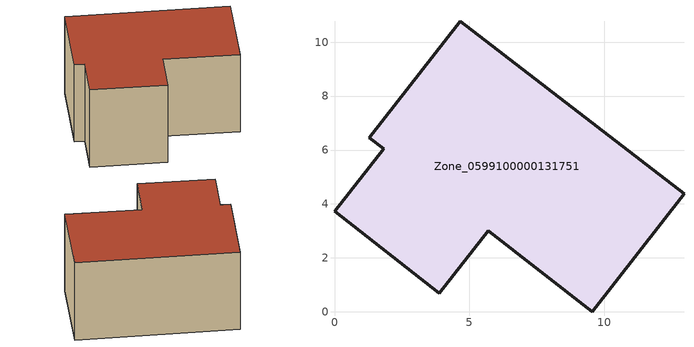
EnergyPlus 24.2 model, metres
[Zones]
Zone_0599100000131751
 floor ground (C_G): 5.71,3.01 3.89,0.69 0,3.73 1.82,6.05 1.3,6.46 4.67,10.78 12.96,4.38 9.56,0 z3.67
 wall outside (C_F): 3.89,0.69 5.71,3.01 9.56,0 12.96,4.38 4.67,10.78 1.3,6.46 1.82,6.05 0,3.73 3.89,0.69 z3.67:9.51
 roof outside (C_R): 5.71,3.01 9.56,0 12.96,4.38 4.67,10.78 1.3,6.46 1.82,6.05 0,3.73 3.89,0.69 z9.51
[BUILDING]
Pand.0599100000131751: North Axis=0; Terrain=City; Loads Convergence Tolerance Value=0.04; Temperature Convergence Tolerance Value=0.4; Solar Distribution=FullExterior; Maximum Number of Warmup Days=25; Minimum Number of Warmup Days=1
[Site:Location]
Rotterdam.The.Hague.AP_ZH_NLD Design_Conditions: Latitude=51.96; Longitude=4.45; Time Zone=1; Elevation=-4.5
[SITE:GROUNDTEMPERATURE:BUILDINGSURFACE]
18, 18, 18, 18, 18, 18, 18, 18, 18, 18, 18, 18
[MATERIAL] Thermal Absorptance=0.9; Solar Absorptance=0.7; Visible Absorptance=0.7
Name | Roughness | Thickness | Conductivity | Density | Specific Heat
G.TC.1946 | MediumSmooth | 0.15 | 1 | 540 | 1210
F.TC.1946 | Rough | 0.3 | 0.857143 | 1920 | 840
R.TC.1946 | MediumRough | 0.2 | 0.909091 | 1500 | 1000
[CONSTRUCTION]
C_G: G.TC.1946
C_F: F.TC.1946
C_R: R.TC.1946
[ZONE]
Zone_0599100000131751: Type=1; Multiplier=1; Ceiling Height=Autocalculate; Volume=Autocalculate; Floor Area=autocalculate; Part of Total Floor Area=Yes
[ZONEINFILTRATION:DESIGNFLOWRATE]
Infil_Zone_0599100000131751: Zone or ZoneList or Space or SpaceList=Zone_0599100000131751; Schedule=AlwaysOn; Design Flow Rate Calculation Method=Flow/Area; Flow Rate per Floor Area=0.003; Constant Term Coefficient=1; Temperature Term Coefficient=0; Velocity Term Coefficient=0; Velocity Squared Term Coefficient=0
[HVACTEMPLATE:ZONE:IDEALLOADSAIRSYSTEM]
Zone_0599100000131751: Maximum Heating Supply Air Temperature=50; Minimum Cooling Supply Air Temperature=13; Maximum Heating Supply Air Humidity Ratio=0.0156; Minimum Cooling Supply Air Humidity Ratio=0.0077; Heating Limit=NoLimit; Cooling Limit=NoLimit; Dehumidification Control Type=ConstantSensibleHeatRatio; Cooling Sensible Heat Ratio=0.7; Dehumidification Setpoint=60; Humidification Control Type=None; Humidification Setpoint=30; Outdoor Air Method=None; Outdoor Air Flow Rate per Person=0.00944; Outdoor Air Flow Rate per Zone Floor Area=0; Outdoor Air Flow Rate per Zone=0; Demand Controlled Ventilation Type=None; Outdoor Air Economizer Type=NoEconomizer; Heat Recovery Type=None; Sensible Heat Recovery Effectiveness=0.7; Latent Heat Recovery Effectiveness=0.65
[ZONECONTROL:THERMOSTAT]
ThermostatControl_Zone_0599100000131751: Zone or ZoneList=Zone_0599100000131751; Control Type Schedule=DualSetpointControlType; Control 1=Thermostat_Zone_0599100000131751; Temperature Difference Between Cutout And Setpoint=0
[THERMOSTATSETPOINT:DUALSETPOINT]
Thermostat_Zone_0599100000131751: Heating Setpoint Temperature Schedule=HeatingSetpoint_Zone_0599100000131751; Cooling Setpoint Temperature Schedule=CoolingSetpoint_Zone_0599100000131751
[SCHEDULE:COMPACT]
HeatingSetpoint_Zone_0599100000131751: Through: 12/31, For: AllDays, Until: 24:00, 21
CoolingSetpoint_Zone_0599100000131751: Through: 12/31, For: AllDays, Until: 24:00, 24
DualSetpointControlType: Through: 12/31, For: AllDays, Until: 24:00, 4
AlwaysOn: Through: 12/31, For: AllDays, Until: 24:00, 1
